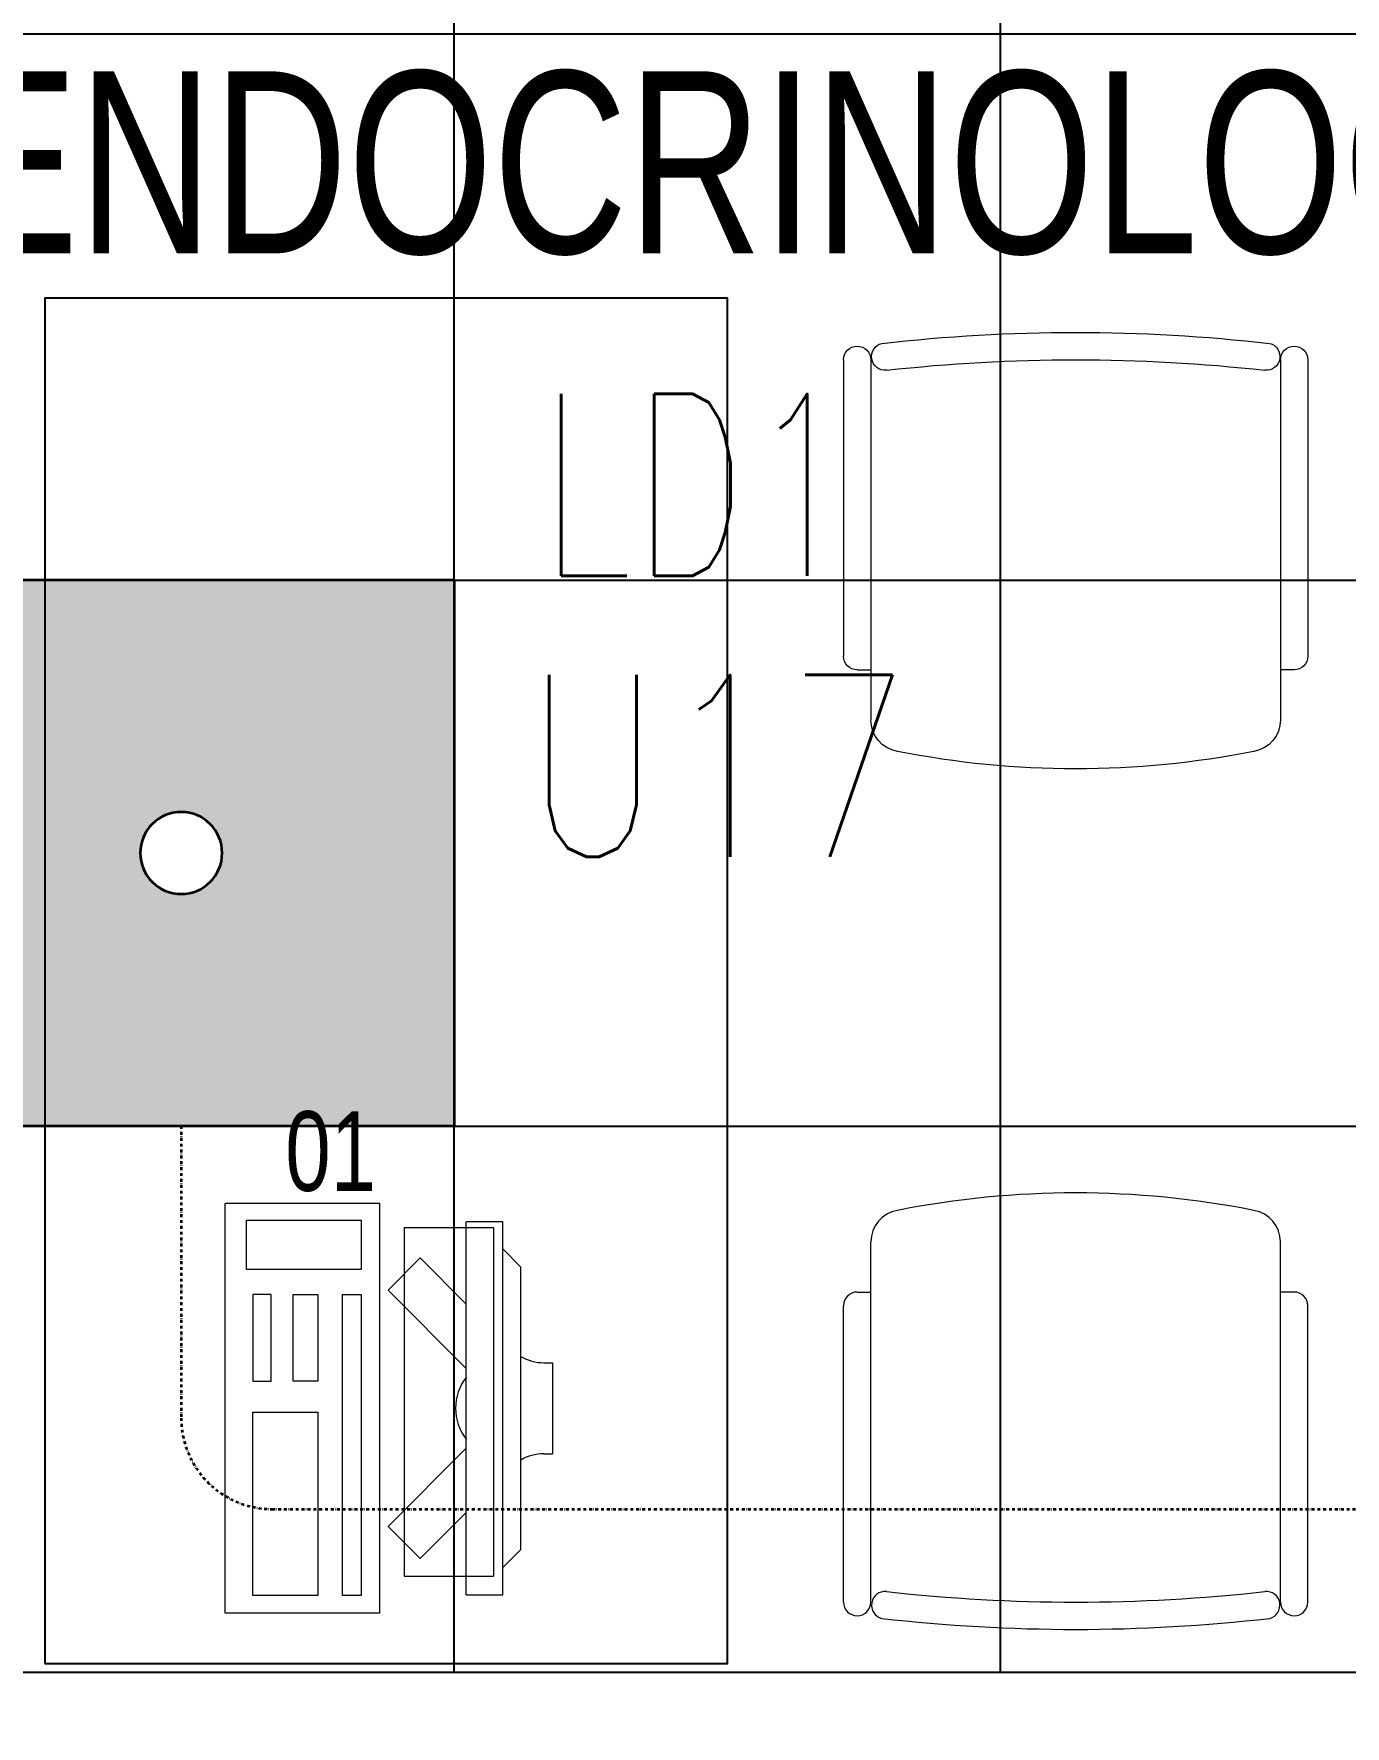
# Model space of a CAD drawing. Extents: x -12260 to 184725, y -29287 to 19916.
# Drawn here: x 40214 to 41655, y 5476 to 7335 of the extents above; entities that cross this region are included whole.
import ezdxf
from ezdxf.enums import TextEntityAlignment as Align

# ---------------------------------------------------------------- set-up
doc = ezdxf.new("R2010")
doc.units = 0
doc.header["$LTSCALE"] = 0.25
doc.linetypes.add('DASHDOT', pattern=[25.4, 12.7, -6.35, 0, -6.35])
for name, color, linetype, lineweight in [('01-First Floor-FUR$0$72_EGR_BASE_TEXT', 252, 'Continuous', 5), ('01-First Floor-FUR$0$72_EGR_EQP_TAG', 142, 'Continuous', 5), ('01-First Floor-FUR$0$LOADING', 253, 'Continuous', 5), ('01-First Floor-FUR$0$Walls', 251, 'Continuous', 5), ('E-LITE-CIRC', 6, 'Continuous', 25), ('E-LITE-CIRC-NUMB', 6, 'Continuous', 25), ('E-LITE-CLNG', 150, 'Continuous', 35), ('E-LITE-CLNG-CNDT', 6, 'DASHDOT', 35), ('E-LITE-CTRL', 6, 'Continuous', 25), ('E-LITE-IDEN', 6, 'Continuous', 25)]:
    doc.layers.add(name, color=color, linetype=linetype, lineweight=lineweight)
doc.layers.add('01-First Floor-FUR$0$FALSE CEILING', color=251, linetype='Continuous')
doc.layers.add('01-First Floor-FUR$0$TME-NON MEDICAL FURNITURE', color=242, linetype='Continuous')
doc.styles.add('01-First Floor-FUR$0$X3G_ENTITY_257CFD', font='swisscl.ttf', dxfattribs={"height": 200})
doc.styles.add('01-First Floor-FUR$0$X3G_ENTITY_9EC9', font='swisscl.ttf', dxfattribs={"height": 0.2})
doc.styles.add('DC_SIMPLEX', font='SIMPLEX.shx', dxfattribs={"width": 0.7})

# ---------------------------------------------------------------- blocks, each defined once
blk = doc.blocks.new('*U198')
h = blk.add_hatch(color=254)
h.dxf.hatch_style = 1
h.paths.add_polyline_path([(-300, 300), (-300, -300), (300, -300), (300, 300)])
edge = h.paths.add_edge_path(flags=16)
edge.add_arc((0, 0), 45, 0, 360)
blk.add_lwpolyline([(-300, 300), (-300, -300), (300, -300), (300, 300)], close=True)
blk.add_circle((0, 0), 45)
at = {"layer": 'E-LITE-CIRC-NUMB', "style": 'DC_SIMPLEX', "width": 0.7, "flags": 8}
blk.add_attdef('CIRCUIT', text='', height=200, rotation=0, dxfattribs=at).set_placement((-473.9, 300), align=Align.RIGHT)
at = {"layer": 'E-LITE-CTRL', "style": 'DC_SIMPLEX', "width": 0.7, "flags": 8}
blk.add_attdef('CONTROL', (1118.9, -935), '', height=200, rotation=360, dxfattribs=at)
at = {"layer": 'E-LITE-IDEN', "style": 'DC_SIMPLEX', "width": 0.7, "flags": 8}
blk.add_attdef('TYPE', (460.4, 457.6), '', height=200, rotation=360, dxfattribs=at)
blk = doc.blocks.new('01-First Floor-FUR$0$GF21016-P')
at = {"layer": '01-First Floor-FUR$0$LOADING', "extrusion": (-1.24384e-09, -1.20261e-09, -1)}
for p, q in [((0.0128, 0.0179), (0.0128, 0.4136)), ((0.4628, 0.0179), (0.4628, 0.4136)), ((-0.0022, 0.3585), (0.0128, 0.3585)), ((0.4778, 0.3585), (0.4628, 0.3585)), ((-0.0172, 0.0179), (-0.0172, 0.3435)), ((0.4928, 0.0179), (0.4928, 0.3435)), ((0.4778, 0.0029), (0.4778, 0.0029))]:
    blk.add_line(p, q, dxfattribs=at)
for centre, radius, start, end in [((-0.2378, -0.5362), 1.0036, 78.7568, 101.2432), ((-0.0478, 0.4136), 0.035, 0, 80.6557), ((-0.4278, 0.4136), 0.035, 99.3443, 180), ((0.0022, 0.3435), 0.015, 0, 90), ((-0.4778, 0.3435), 0.015, 90, 180), ((-0.0284, 0.0145), 0.015, 284.3864, 95.5209), ((-0.2378, 1.8928), 1.8749, 263.6341, 276.3659), ((-0.4471, 0.0145), 0.015, 84.4791, 255.6136), ((0.0022, 0.0179), 0.015, 270, 0), ((0.0022, 0.0179), 0.015, 180, 270), ((-0.2378, 1.8734), 1.8855, 263.5119, 276.4881), ((-0.4778, 0.0179), 0.015, 270, 0), ((-0.4778, 0.0179), 0.015, 180, 270)]:
    blk.add_arc(centre, radius, start, end, dxfattribs=at)
blk = doc.blocks.new('01-First Floor-FUR$0$ITCWLS1-P')
at = {"layer": '01-First Floor-FUR$0$LOADING'}
for p, q in [((-0.17, 0.45), (-0.17, 0)), ((-0.17, 0.45), (0, 0.45)), ((0, 0.45), (0, 0)), ((-0.2651, 0.43, 0), (-0.3051, 0.43, 0)), ((-0.3051, 0.43, 0), (-0.3051, 0.02, 0)), ((-0.2651, 0.43, 0), (-0.2651, 0.02, 0)), ((-0.1496, 0.4305), (-0.1291, 0.4305)), ((-0.1291, 0.4305), (-0.1291, 0.4089)), ((-0.197, 0.4094), (-0.295, 0.4094)), ((-0.295, 0.0264), (-0.295, 0.4094)), ((-0.197, 0.0264), (-0.197, 0.4094)), ((-0.3251, 0.38, 0), (-0.3051, 0.4, 0)), ((-0.3251, 0.38, 0), (-0.3251, 0.07, 0)), ((-0.3503, 0.275), (-0.3596, 0.275)), ((-0.3596, 0.175), (-0.3596, 0.275)), ((-0.3503, 0.175), (-0.3596, 0.175)), ((-0.3251, 0.07, 0), (-0.3051, 0.05, 0)), ((-0.3051, 0.02, 0), (-0.2651, 0.02, 0)), ((-0.197, 0.0264), (-0.295, 0.0264)), ((-0.17, 0), (0, 0))]:
    blk.add_line(p, q, dxfattribs=at)
at = {"layer": '01-First Floor-FUR$0$LOADING', "extrusion": (2.48281e-10, 3.18408e-10, -1)}
for p, q in [((-0.2651, 0.3395), (-0.2144, 0.3902)), ((-0.1791, 0.3548), (-0.2144, 0.3902)), ((-0.2651, 0.2688), (-0.1791, 0.3548))]:
    blk.add_line(p, q, dxfattribs=at)
at = {"layer": '01-First Floor-FUR$0$LOADING', "extrusion": (2.48281e-10, -3.18408e-10, -1)}
for p, q in [((-0.2651, 0.1812), (-0.1791, 0.0952)), ((-0.2651, 0.1105), (-0.2144, 0.0598)), ((-0.1791, 0.0952), (-0.2144, 0.0598))]:
    blk.add_line(p, q, dxfattribs=at)
at = {"layer": '01-First Floor-FUR$0$LOADING'}
for points in [[(-0.1291, 0.4089), (-0.1291, 0.1), (-0.1496, 0.1), (-0.1496, 0.4305)], [(-0.1496, 0.1), (-0.1496, 0.1), (-0.1496, 0.1), (-0.1496, 0.1), (-0.1496, 0.1), (-0.1496, 0.1), (-0.1496, 0.1), (-0.1496, 0.1), (-0.1496, 0.1)], [(-0.1496, 0.1), (-0.1496, 0.1), (-0.1496, 0.1), (-0.1496, 0.1), (-0.1496, 0.1), (-0.1496, 0.1), (-0.1496, 0.1), (-0.1496, 0.1), (-0.1496, 0.1), (-0.1496, 0.1), (-0.1496, 0.1), (-0.1496, 0.1), (-0.1496, 0.1), (-0.1496, 0.1), (-0.1496, 0.1), (-0.1496, 0.1), (-0.1496, 0.1), (-0.1496, 0.1)], [(-0.1496, 0.1), (-0.1496, 0.1), (-0.1496, 0.1), (-0.1496, 0.1), (-0.1496, 0.1), (-0.1496, 0.1), (-0.1496, 0.1), (-0.1496, 0.1), (-0.1496, 0.1), (-0.1496, 0.1)], [(-0.1496, 0.1), (-0.1496, 0.1), (-0.1496, 0.1), (-0.1496, 0.1), (-0.1496, 0.1), (-0.1496, 0.1), (-0.1496, 0.1)], [(-0.1496, 0.1), (-0.1496, 0.1), (-0.1496, 0.1), (-0.1496, 0.1), (-0.1496, 0.1), (-0.1496, 0.1), (-0.1496, 0.1), (-0.1496, 0.1), (-0.1496, 0.1), (-0.1496, 0.1)], [(-0.1496, 0.1), (-0.1496, 0.1), (-0.1496, 0.1), (-0.1496, 0.1), (-0.1496, 0.1), (-0.1496, 0.1), (-0.1496, 0.1), (-0.1496, 0.1), (-0.1496, 0.1), (-0.1496, 0.1), (-0.1496, 0.1), (-0.1496, 0.1), (-0.1496, 0.1), (-0.1496, 0.1), (-0.1496, 0.1)], [(-0.1496, 0.1), (-0.1496, 0.1), (-0.1496, 0.1), (-0.1496, 0.1), (-0.1496, 0.1), (-0.1496, 0.1), (-0.1496, 0.1), (-0.1496, 0.1), (-0.1496, 0.1), (-0.1496, 0.1)], [(-0.1496, 0.1), (-0.1496, 0.1), (-0.1496, 0.1), (-0.1496, 0.1), (-0.1496, 0.1), (-0.1496, 0.1), (-0.1496, 0.1), (-0.1496, 0.1), (-0.1496, 0.1), (-0.1496, 0.1)], [(-0.1496, 0.1), (-0.1496, 0.1), (-0.1496, 0.1), (-0.1496, 0.1), (-0.1496, 0.1), (-0.1496, 0.1), (-0.1496, 0.1), (-0.1496, 0.1), (-0.1496, 0.1), (-0.1496, 0.1), (-0.1496, 0.1), (-0.1496, 0.1), (-0.1496, 0.1), (-0.1496, 0.1), (-0.1496, 0.1), (-0.1496, 0.1), (-0.1496, 0.1), (-0.1496, 0.1), (-0.1496, 0.1), (-0.1496, 0.1), (-0.1496, 0.1), (-0.1496, 0.1), (-0.1496, 0.1), (-0.1496, 0.1), (-0.1496, 0.1), (-0.1496, 0.1), (-0.1496, 0.1), (-0.1496, 0.1), (-0.1496, 0.1), (-0.1496, 0.1), (-0.1496, 0.1), (-0.1496, 0.1), (-0.1496, 0.1), (-0.1496, 0.1), (-0.1496, 0.1), (-0.1496, 0.1), (-0.1496, 0.1), (-0.1496, 0.1), (-0.1496, 0.1), (-0.1496, 0.1), (-0.1496, 0.1), (-0.1496, 0.1), (-0.1496, 0.1), (-0.1496, 0.1), (-0.1496, 0.1), (-0.1496, 0.1), (-0.1496, 0.1), (-0.1496, 0.1), (-0.1496, 0.1), (-0.1496, 0.1), (-0.1496, 0.1), (-0.1496, 0.1), (-0.1496, 0.1), (-0.1496, 0.1)], [(-0.1496, 0.1), (-0.1496, 0.1), (-0.1496, 0.1), (-0.1496, 0.1), (-0.1496, 0.1), (-0.1496, 0.1), (-0.1496, 0.1), (-0.1496, 0.1), (-0.1496, 0.1), (-0.1496, 0.1), (-0.1496, 0.1), (-0.1496, 0.1), (-0.1496, 0.1), (-0.1496, 0.1), (-0.1496, 0.1), (-0.1496, 0.1), (-0.1496, 0.1), (-0.1496, 0.1), (-0.1496, 0.1), (-0.1496, 0.1), (-0.1496, 0.1), (-0.1496, 0.1), (-0.1496, 0.1), (-0.1496, 0.1), (-0.1496, 0.1), (-0.1496, 0.1), (-0.1496, 0.1), (-0.1496, 0.1), (-0.1496, 0.1), (-0.1496, 0.1), (-0.1496, 0.1), (-0.1496, 0.1), (-0.1496, 0.1), (-0.1496, 0.1), (-0.1496, 0.1), (-0.1496, 0.1), (-0.1496, 0.1), (-0.1496, 0.1), (-0.1496, 0.1), (-0.1496, 0.1), (-0.1496, 0.1), (-0.1496, 0.1), (-0.1496, 0.1), (-0.1496, 0.1), (-0.1496, 0.1), (-0.1496, 0.1), (-0.1496, 0.1), (-0.1496, 0.1), (-0.1496, 0.1), (-0.1496, 0.1), (-0.1496, 0.1), (-0.1496, 0.1), (-0.1496, 0.1), (-0.1496, 0.1), (-0.1496, 0.1), (-0.1496, 0.1), (-0.1496, 0.1), (-0.1496, 0.1), (-0.1496, 0.1), (-0.1496, 0.1), (-0.1496, 0.1), (-0.1496, 0.1), (-0.1496, 0.1), (-0.1496, 0.1), (-0.1496, 0.1), (-0.1496, 0.1), (-0.1496, 0.1), (-0.1496, 0.1), (-0.1496, 0.1), (-0.1496, 0.1), (-0.1496, 0.1), (-0.1496, 0.1), (-0.1496, 0.1), (-0.1496, 0.1), (-0.1496, 0.1), (-0.1496, 0.1), (-0.1496, 0.1), (-0.1496, 0.1), (-0.1496, 0.1), (-0.1496, 0.1), (-0.1496, 0.1), (-0.1496, 0.1), (-0.1496, 0.1), (-0.1496, 0.1), (-0.1496, 0.1), (-0.1496, 0.1), (-0.1496, 0.1), (-0.1496, 0.1), (-0.1496, 0.1)], [(-0.1496, 0.1), (-0.1496, 0.1), (-0.1496, 0.1), (-0.1496, 0.1), (-0.1496, 0.1), (-0.1496, 0.1), (-0.1496, 0.1), (-0.1496, 0.1), (-0.1496, 0.1), (-0.1496, 0.1), (-0.1496, 0.1), (-0.1496, 0.1)], [(-0.1496, 0.1), (-0.1496, 0.1), (-0.1496, 0.1), (-0.1496, 0.1), (-0.1496, 0.1), (-0.1496, 0.1), (-0.1496, 0.1)], [(-0.1496, 0.1), (-0.1496, 0.1), (-0.1496, 0.1), (-0.1496, 0.1), (-0.1496, 0.1), (-0.1496, 0.1), (-0.1496, 0.1), (-0.1496, 0.1), (-0.1496, 0.1), (-0.1496, 0.1), (-0.1496, 0.1), (-0.1496, 0.1), (-0.1496, 0.1), (-0.1496, 0.1), (-0.1496, 0.1), (-0.1496, 0.1), (-0.1496, 0.1)], [(-0.1496, 0.1), (-0.1496, 0.1), (-0.1496, 0.1), (-0.1496, 0.1), (-0.1496, 0.1), (-0.1496, 0.1), (-0.1496, 0.1), (-0.1496, 0.1), (-0.1496, 0.1), (-0.1496, 0.1), (-0.1496, 0.1), (-0.1496, 0.1), (-0.1496, 0.1), (-0.1496, 0.1), (-0.1496, 0.1), (-0.1496, 0.1), (-0.1496, 0.1), (-0.1496, 0.1), (-0.1496, 0.1), (-0.1496, 0.1), (-0.1496, 0.1), (-0.1496, 0.1), (-0.1496, 0.1), (-0.1496, 0.1), (-0.1496, 0.1), (-0.1496, 0.1), (-0.1496, 0.1), (-0.1496, 0.1), (-0.1496, 0.1), (-0.1496, 0.1), (-0.1496, 0.1), (-0.1496, 0.1), (-0.1496, 0.1), (-0.1496, 0.1), (-0.1496, 0.1), (-0.1496, 0.1), (-0.1496, 0.1), (-0.1496, 0.1), (-0.1496, 0.1), (-0.1496, 0.1), (-0.1496, 0.1), (-0.1496, 0.1), (-0.1496, 0.1), (-0.1496, 0.1), (-0.1496, 0.1), (-0.1496, 0.1), (-0.1496, 0.1), (-0.1496, 0.1), (-0.1496, 0.1), (-0.1496, 0.1), (-0.1496, 0.1), (-0.1496, 0.1), (-0.1496, 0.1), (-0.1496, 0.1), (-0.1496, 0.1), (-0.1496, 0.1), (-0.1496, 0.1), (-0.1496, 0.1), (-0.1496, 0.1), (-0.1496, 0.1), (-0.1496, 0.1), (-0.1496, 0.1), (-0.1496, 0.1), (-0.1496, 0.1), (-0.1496, 0.1), (-0.1496, 0.1), (-0.1496, 0.1), (-0.1496, 0.1), (-0.1496, 0.1), (-0.1496, 0.1), (-0.1496, 0.1), (-0.1496, 0.1), (-0.1496, 0.1), (-0.1496, 0.1), (-0.1496, 0.1), (-0.1496, 0.1), (-0.1496, 0.1), (-0.1496, 0.1), (-0.1496, 0.1), (-0.1496, 0.1), (-0.1496, 0.1), (-0.1496, 0.1), (-0.1496, 0.1), (-0.1496, 0.1), (-0.1496, 0.1), (-0.1496, 0.1), (-0.1496, 0.1), (-0.1496, 0.1), (-0.1496, 0.1), (-0.1496, 0.1), (-0.1496, 0.1), (-0.1496, 0.1), (-0.1496, 0.1), (-0.1496, 0.1), (-0.1496, 0.1), (-0.1496, 0.1), (-0.1496, 0.1), (-0.1496, 0.1), (-0.1496, 0.1), (-0.1496, 0.1), (-0.1496, 0.1), (-0.1496, 0.1), (-0.1496, 0.1), (-0.1496, 0.1), (-0.1496, 0.1), (-0.1496, 0.1), (-0.1496, 0.1), (-0.1496, 0.1), (-0.1496, 0.1), (-0.1496, 0.1), (-0.1496, 0.1)], [(-0.1496, 0.1), (-0.1496, 0.1), (-0.1496, 0.1), (-0.1496, 0.1), (-0.1496, 0.1), (-0.1496, 0.1), (-0.1496, 0.1), (-0.1496, 0.1)]]:
    blk.add_lwpolyline(points, dxfattribs=at)
for points in [[(-0.1019, 0.4305), (-0.0304, 0.4305), (-0.0304, 0.2294), (-0.1019, 0.2294)], [(-0.1019, 0.1954), (-0.0747, 0.1954), (-0.0747, 0.1), (-0.1019, 0.1)], [(-0.0304, 0.1954), (-0.0508, 0.1954), (-0.0508, 0.1), (-0.0304, 0.1)], [(-0.1496, 0.1), (-0.1496, 0.1), (-0.1496, 0.1), (-0.1496, 0.1), (-0.1496, 0.1), (-0.1496, 0.1), (-0.1496, 0.1), (-0.1496, 0.1), (-0.1496, 0.1), (-0.1496, 0.1), (-0.1496, 0.1), (-0.1496, 0.1), (-0.1496, 0.1), (-0.1496, 0.1), (-0.1496, 0.1), (-0.1496, 0.1), (-0.1496, 0.1), (-0.1496, 0.1), (-0.1496, 0.1), (-0.1496, 0.1), (-0.1496, 0.1), (-0.1496, 0.1), (-0.1496, 0.1), (-0.1496, 0.1), (-0.1496, 0.1), (-0.1496, 0.1), (-0.1496, 0.1), (-0.1496, 0.1), (-0.1496, 0.1), (-0.1496, 0.1), (-0.1496, 0.1), (-0.1496, 0.1), (-0.1496, 0.1), (-0.1496, 0.1), (-0.1496, 0.1), (-0.1496, 0.1), (-0.1496, 0.1), (-0.1496, 0.1), (-0.1496, 0.1), (-0.1496, 0.1), (-0.1496, 0.1), (-0.1496, 0.1), (-0.1496, 0.1), (-0.1496, 0.1), (-0.1496, 0.1), (-0.1496, 0.1), (-0.1496, 0.1), (-0.1496, 0.1), (-0.1496, 0.1), (-0.1496, 0.1), (-0.1496, 0.1), (-0.1496, 0.1), (-0.1496, 0.1), (-0.1496, 0.1), (-0.1496, 0.1), (-0.1496, 0.1), (-0.1496, 0.1), (-0.1496, 0.1), (-0.1496, 0.1), (-0.1496, 0.1), (-0.1496, 0.1), (-0.1496, 0.1), (-0.1496, 0.1), (-0.1496, 0.1), (-0.1496, 0.1), (-0.1496, 0.1), (-0.1496, 0.1), (-0.1496, 0.1), (-0.1496, 0.1), (-0.1496, 0.1), (-0.1496, 0.1), (-0.1496, 0.1), (-0.1496, 0.1), (-0.1496, 0.1), (-0.1496, 0.1), (-0.1496, 0.1), (-0.1496, 0.1), (-0.1496, 0.1), (-0.1496, 0.1), (-0.1496, 0.1), (-0.1496, 0.1), (-0.1496, 0.1), (-0.1496, 0.1), (-0.1496, 0.1), (-0.1496, 0.1), (-0.1496, 0.1), (-0.1496, 0.1), (-0.1496, 0.1), (-0.1496, 0.1), (-0.1496, 0.1), (-0.1496, 0.1), (-0.1496, 0.1), (-0.1496, 0.1), (-0.1496, 0.1), (-0.1496, 0.1), (-0.1496, 0.1), (-0.1496, 0.1), (-0.1496, 0.1), (-0.1496, 0.1), (-0.1496, 0.1), (-0.1496, 0.1), (-0.1496, 0.1), (-0.1496, 0.1), (-0.1496, 0.1), (-0.1496, 0.1), (-0.1496, 0.1), (-0.1496, 0.1), (-0.1496, 0.1), (-0.1496, 0.1), (-0.1496, 0.1), (-0.1496, 0.1), (-0.1496, 0.1), (-0.1496, 0.1), (-0.1496, 0.1), (-0.1496, 0.1), (-0.1496, 0.1), (-0.1496, 0.1), (-0.1496, 0.1), (-0.1496, 0.1), (-0.1496, 0.1), (-0.1496, 0.1), (-0.1496, 0.1), (-0.1496, 0.1), (-0.1496, 0.1), (-0.1496, 0.1), (-0.1496, 0.1), (-0.1496, 0.1), (-0.1496, 0.1), (-0.1496, 0.1), (-0.1496, 0.1), (-0.1496, 0.1), (-0.1496, 0.1), (-0.1496, 0.1), (-0.1496, 0.1), (-0.1496, 0.1), (-0.1496, 0.1), (-0.1496, 0.1), (-0.1496, 0.1), (-0.1496, 0.1), (-0.1496, 0.1), (-0.1496, 0.1), (-0.1496, 0.1), (-0.1496, 0.1), (-0.1496, 0.1), (-0.1496, 0.1), (-0.1496, 0.1), (-0.1496, 0.1), (-0.1496, 0.1), (-0.1496, 0.1), (-0.1496, 0.1), (-0.1496, 0.1), (-0.1496, 0.1), (-0.1496, 0.1), (-0.1496, 0.1), (-0.1496, 0.1), (-0.1496, 0.1), (-0.1496, 0.1), (-0.1496, 0.1), (-0.1496, 0.1), (-0.1496, 0.1), (-0.1496, 0.1), (-0.1496, 0.1), (-0.1496, 0.1), (-0.1496, 0.1), (-0.1496, 0.1), (-0.1496, 0.1), (-0.1496, 0.1), (-0.1496, 0.1), (-0.1496, 0.1), (-0.1496, 0.1), (-0.1496, 0.1), (-0.1496, 0.1), (-0.1496, 0.1), (-0.1496, 0.1), (-0.1496, 0.1), (-0.1496, 0.1), (-0.1496, 0.1), (-0.1496, 0.1), (-0.1496, 0.1), (-0.1496, 0.1), (-0.1496, 0.1), (-0.1496, 0.1), (-0.1496, 0.1), (-0.1496, 0.1), (-0.1496, 0.1), (-0.1496, 0.1), (-0.1496, 0.1), (-0.1496, 0.1), (-0.1496, 0.1), (-0.1496, 0.1), (-0.1496, 0.1), (-0.1496, 0.1), (-0.1496, 0.1), (-0.1496, 0.1), (-0.1496, 0.1), (-0.1496, 0.1), (-0.1496, 0.1), (-0.1496, 0.1), (-0.1496, 0.1), (-0.1496, 0.1), (-0.1496, 0.1), (-0.1496, 0.1), (-0.1496, 0.1), (-0.1496, 0.1), (-0.1496, 0.1), (-0.1496, 0.1), (-0.1496, 0.1), (-0.1496, 0.1), (-0.1496, 0.1), (-0.1496, 0.1), (-0.1496, 0.1), (-0.1496, 0.1), (-0.1496, 0.1), (-0.1496, 0.1), (-0.1496, 0.1), (-0.1496, 0.1), (-0.1496, 0.1), (-0.1496, 0.1), (-0.1496, 0.1), (-0.1496, 0.1), (-0.1496, 0.1), (-0.1496, 0.1), (-0.1496, 0.1), (-0.1496, 0.1), (-0.1496, 0.1), (-0.1496, 0.1), (-0.1496, 0.1), (-0.1496, 0.1), (-0.1496, 0.1), (-0.1496, 0.1), (-0.1496, 0.1), (-0.1496, 0.1), (-0.1496, 0.1), (-0.1496, 0.1), (-0.1496, 0.1), (-0.1496, 0.1), (-0.1496, 0.1), (-0.1496, 0.1), (-0.1496, 0.1), (-0.1496, 0.1), (-0.1496, 0.1), (-0.1496, 0.1), (-0.1496, 0.1), (-0.1496, 0.1), (-0.1496, 0.1), (-0.1496, 0.1), (-0.1496, 0.1), (-0.1496, 0.1), (-0.1496, 0.1), (-0.1496, 0.1), (-0.1496, 0.1), (-0.1496, 0.1), (-0.1496, 0.1), (-0.1496, 0.1), (-0.1496, 0.1), (-0.1496, 0.1), (-0.1496, 0.1), (-0.1496, 0.1), (-0.1496, 0.1), (-0.1496, 0.1), (-0.1496, 0.1), (-0.1496, 0.1), (-0.1496, 0.1), (-0.1496, 0.1), (-0.1496, 0.1), (-0.1496, 0.1), (-0.1496, 0.1), (-0.1496, 0.1), (-0.1496, 0.1), (-0.1496, 0.1), (-0.1496, 0.1), (-0.1496, 0.1), (-0.1496, 0.1), (-0.1496, 0.1), (-0.1496, 0.1), (-0.1496, 0.1), (-0.1496, 0.1)], [(-0.1496, 0.1), (-0.1496, 0.1), (-0.1496, 0.1), (-0.1496, 0.1), (-0.1496, 0.1), (-0.1496, 0.1), (-0.1496, 0.1), (-0.1496, 0.1), (-0.1496, 0.1), (-0.1496, 0.1), (-0.1496, 0.1), (-0.1496, 0.1), (-0.1496, 0.1), (-0.1496, 0.1), (-0.1496, 0.1), (-0.1496, 0.1), (-0.1496, 0.1), (-0.1496, 0.1), (-0.1496, 0.1), (-0.1496, 0.1), (-0.1496, 0.1), (-0.1496, 0.1), (-0.1496, 0.1), (-0.1496, 0.1), (-0.1496, 0.1), (-0.1496, 0.1), (-0.1496, 0.1), (-0.1496, 0.1), (-0.1496, 0.1), (-0.1496, 0.1), (-0.1496, 0.1), (-0.1496, 0.1), (-0.1496, 0.1), (-0.1496, 0.1), (-0.1496, 0.1), (-0.1496, 0.1), (-0.1496, 0.1), (-0.1496, 0.1), (-0.1496, 0.1), (-0.1496, 0.1), (-0.1496, 0.1), (-0.1496, 0.1), (-0.1496, 0.1), (-0.1496, 0.1), (-0.1496, 0.1), (-0.1496, 0.1), (-0.1496, 0.1), (-0.1496, 0.1), (-0.1496, 0.1), (-0.1496, 0.1), (-0.1496, 0.1), (-0.1496, 0.1), (-0.1496, 0.1), (-0.1496, 0.1), (-0.1496, 0.1), (-0.1496, 0.1), (-0.1496, 0.1), (-0.1496, 0.1), (-0.1496, 0.1), (-0.1496, 0.1), (-0.1496, 0.1), (-0.1496, 0.1), (-0.1496, 0.1), (-0.1496, 0.1), (-0.1496, 0.1), (-0.1496, 0.1), (-0.1496, 0.1), (-0.1496, 0.1), (-0.1496, 0.1), (-0.1496, 0.1), (-0.1496, 0.1), (-0.1496, 0.1), (-0.1496, 0.1), (-0.1496, 0.1), (-0.1496, 0.1), (-0.1496, 0.1), (-0.1496, 0.1), (-0.1496, 0.1), (-0.1496, 0.1), (-0.1496, 0.1), (-0.1496, 0.1), (-0.1496, 0.1), (-0.1496, 0.1), (-0.1496, 0.1), (-0.1496, 0.1), (-0.1496, 0.1), (-0.1496, 0.1), (-0.1496, 0.1), (-0.1496, 0.1), (-0.1496, 0.1), (-0.1496, 0.1), (-0.1496, 0.1), (-0.1496, 0.1), (-0.1496, 0.1), (-0.1496, 0.1), (-0.1496, 0.1), (-0.1496, 0.1), (-0.1496, 0.1), (-0.1496, 0.1), (-0.1496, 0.1), (-0.1496, 0.1), (-0.1496, 0.1), (-0.1496, 0.1), (-0.1496, 0.1), (-0.1496, 0.1), (-0.1496, 0.1), (-0.1496, 0.1), (-0.1496, 0.1), (-0.1496, 0.1), (-0.1496, 0.1), (-0.1496, 0.1), (-0.1496, 0.1), (-0.1496, 0.1), (-0.1496, 0.1), (-0.1496, 0.1), (-0.1496, 0.1), (-0.1496, 0.1), (-0.1496, 0.1), (-0.1496, 0.1), (-0.1496, 0.1), (-0.1496, 0.1), (-0.1496, 0.1), (-0.1496, 0.1), (-0.1496, 0.1), (-0.1496, 0.1), (-0.1496, 0.1), (-0.1496, 0.1), (-0.1496, 0.1), (-0.1496, 0.1), (-0.1496, 0.1), (-0.1496, 0.1), (-0.1496, 0.1), (-0.1496, 0.1), (-0.1496, 0.1), (-0.1496, 0.1), (-0.1496, 0.1), (-0.1496, 0.1), (-0.1496, 0.1), (-0.1496, 0.1), (-0.1496, 0.1), (-0.1496, 0.1), (-0.1496, 0.1), (-0.1496, 0.1), (-0.1496, 0.1), (-0.1496, 0.1), (-0.1496, 0.1), (-0.1496, 0.1), (-0.1496, 0.1), (-0.1496, 0.1), (-0.1496, 0.1), (-0.1496, 0.1), (-0.1496, 0.1), (-0.1496, 0.1), (-0.1496, 0.1), (-0.1496, 0.1), (-0.1496, 0.1), (-0.1496, 0.1), (-0.1496, 0.1), (-0.1496, 0.1), (-0.1496, 0.1), (-0.1496, 0.1), (-0.1496, 0.1), (-0.1496, 0.1), (-0.1496, 0.1), (-0.1496, 0.1), (-0.1496, 0.1), (-0.1496, 0.1), (-0.1496, 0.1), (-0.1496, 0.1), (-0.1496, 0.1), (-0.1496, 0.1), (-0.1496, 0.1), (-0.1496, 0.1), (-0.1496, 0.1), (-0.1496, 0.1), (-0.1496, 0.1), (-0.1496, 0.1), (-0.1496, 0.1), (-0.1496, 0.1), (-0.1496, 0.1), (-0.1496, 0.1), (-0.1496, 0.1), (-0.1496, 0.1), (-0.1496, 0.1), (-0.1496, 0.1), (-0.1496, 0.1), (-0.1496, 0.1), (-0.1496, 0.1), (-0.1496, 0.1), (-0.1496, 0.1), (-0.1496, 0.1), (-0.1496, 0.1), (-0.1496, 0.1), (-0.1496, 0.1), (-0.1496, 0.1), (-0.1496, 0.1), (-0.1496, 0.1), (-0.1496, 0.1), (-0.1496, 0.1), (-0.1496, 0.1), (-0.1496, 0.1), (-0.1496, 0.1), (-0.1496, 0.1), (-0.1496, 0.1), (-0.1496, 0.1), (-0.1496, 0.1), (-0.1496, 0.1), (-0.1496, 0.1), (-0.1496, 0.1), (-0.1496, 0.1), (-0.1496, 0.1), (-0.1496, 0.1), (-0.1496, 0.1), (-0.1496, 0.1)], [(-0.1496, 0.1), (-0.1496, 0.1), (-0.1496, 0.1), (-0.1496, 0.1), (-0.1496, 0.1), (-0.1496, 0.1), (-0.1496, 0.1), (-0.1496, 0.1), (-0.1496, 0.1), (-0.1496, 0.1), (-0.1496, 0.1), (-0.1496, 0.1), (-0.1496, 0.1), (-0.1496, 0.1), (-0.1496, 0.1), (-0.1496, 0.1), (-0.1496, 0.1), (-0.1496, 0.1), (-0.1496, 0.1), (-0.1496, 0.1), (-0.1496, 0.1), (-0.1496, 0.1), (-0.1496, 0.1), (-0.1496, 0.1), (-0.1496, 0.1), (-0.1496, 0.1), (-0.1496, 0.1), (-0.1496, 0.1), (-0.1496, 0.1), (-0.1496, 0.1), (-0.1496, 0.1), (-0.1496, 0.1), (-0.1496, 0.1), (-0.1496, 0.1), (-0.1496, 0.1), (-0.1496, 0.1), (-0.1496, 0.1), (-0.1496, 0.1), (-0.1496, 0.1), (-0.1496, 0.1), (-0.1496, 0.1), (-0.1496, 0.1), (-0.1496, 0.1), (-0.1496, 0.1), (-0.1496, 0.1), (-0.1496, 0.1), (-0.1496, 0.1), (-0.1496, 0.1), (-0.1496, 0.1), (-0.1496, 0.1), (-0.1496, 0.1), (-0.1496, 0.1), (-0.1496, 0.1), (-0.1496, 0.1), (-0.1496, 0.1), (-0.1496, 0.1), (-0.1496, 0.1), (-0.1496, 0.1), (-0.1496, 0.1), (-0.1496, 0.1), (-0.1496, 0.1), (-0.1496, 0.1), (-0.1496, 0.1), (-0.1496, 0.1), (-0.1496, 0.1), (-0.1496, 0.1), (-0.1496, 0.1), (-0.1496, 0.1), (-0.1496, 0.1), (-0.1496, 0.1), (-0.1496, 0.1), (-0.1496, 0.1), (-0.1496, 0.1), (-0.1496, 0.1), (-0.1496, 0.1), (-0.1496, 0.1), (-0.1496, 0.1), (-0.1496, 0.1), (-0.1496, 0.1), (-0.1496, 0.1), (-0.1496, 0.1), (-0.1496, 0.1), (-0.1496, 0.1), (-0.1496, 0.1), (-0.1496, 0.1), (-0.1496, 0.1), (-0.1496, 0.1), (-0.1496, 0.1), (-0.1496, 0.1), (-0.1496, 0.1), (-0.1496, 0.1), (-0.1496, 0.1), (-0.1496, 0.1), (-0.1496, 0.1), (-0.1496, 0.1), (-0.1496, 0.1), (-0.1496, 0.1), (-0.1496, 0.1), (-0.1496, 0.1), (-0.1496, 0.1), (-0.1496, 0.1), (-0.1496, 0.1), (-0.1496, 0.1), (-0.1496, 0.1), (-0.1496, 0.1), (-0.1496, 0.1), (-0.1496, 0.1), (-0.1496, 0.1), (-0.1496, 0.1), (-0.1496, 0.1), (-0.1496, 0.1), (-0.1496, 0.1), (-0.1496, 0.1), (-0.1496, 0.1), (-0.1496, 0.1), (-0.1496, 0.1), (-0.1496, 0.1), (-0.1496, 0.1), (-0.1496, 0.1), (-0.1496, 0.1), (-0.1496, 0.1), (-0.1496, 0.1), (-0.1496, 0.1), (-0.1496, 0.1), (-0.1496, 0.1), (-0.1496, 0.1), (-0.1496, 0.1), (-0.1496, 0.1), (-0.1496, 0.1), (-0.1496, 0.1), (-0.1496, 0.1), (-0.1496, 0.1), (-0.1496, 0.1), (-0.1496, 0.1), (-0.1496, 0.1), (-0.1496, 0.1), (-0.1496, 0.1), (-0.1496, 0.1), (-0.1496, 0.1), (-0.1496, 0.1), (-0.1496, 0.1), (-0.1496, 0.1), (-0.1496, 0.1), (-0.1496, 0.1), (-0.1496, 0.1), (-0.1496, 0.1), (-0.1496, 0.1), (-0.1496, 0.1), (-0.1496, 0.1), (-0.1496, 0.1), (-0.1496, 0.1), (-0.1496, 0.1), (-0.1496, 0.1), (-0.1496, 0.1), (-0.1496, 0.1), (-0.1496, 0.1), (-0.1496, 0.1), (-0.1496, 0.1), (-0.1496, 0.1), (-0.1496, 0.1), (-0.1496, 0.1), (-0.1496, 0.1), (-0.1496, 0.1), (-0.1496, 0.1), (-0.1496, 0.1), (-0.1496, 0.1), (-0.1496, 0.1), (-0.1496, 0.1), (-0.1496, 0.1), (-0.1496, 0.1), (-0.1496, 0.1), (-0.1496, 0.1), (-0.1496, 0.1), (-0.1496, 0.1), (-0.1496, 0.1), (-0.1496, 0.1), (-0.1496, 0.1), (-0.1496, 0.1), (-0.1496, 0.1), (-0.1496, 0.1), (-0.1496, 0.1), (-0.1496, 0.1), (-0.1496, 0.1), (-0.1496, 0.1), (-0.1496, 0.1), (-0.1496, 0.1), (-0.1496, 0.1), (-0.1496, 0.1), (-0.1496, 0.1), (-0.1496, 0.1), (-0.1496, 0.1), (-0.1496, 0.1), (-0.1496, 0.1), (-0.1496, 0.1), (-0.1496, 0.1), (-0.1496, 0.1), (-0.1496, 0.1), (-0.1496, 0.1), (-0.1496, 0.1), (-0.1496, 0.1), (-0.1496, 0.1), (-0.1496, 0.1), (-0.1496, 0.1), (-0.1496, 0.1), (-0.1496, 0.1), (-0.1496, 0.1), (-0.1496, 0.1), (-0.1496, 0.1), (-0.1496, 0.1), (-0.1496, 0.1), (-0.1496, 0.1), (-0.1496, 0.1), (-0.1496, 0.1), (-0.1496, 0.1), (-0.1496, 0.1), (-0.1496, 0.1), (-0.1496, 0.1), (-0.1496, 0.1), (-0.1496, 0.1)], [(-0.1496, 0.0727), (-0.0236, 0.0727), (-0.0236, 0.0182), (-0.1496, 0.0182)]]:
    blk.add_lwpolyline(points, close=True, dxfattribs=at)
for centre, radius, start, end in [((-0.3503, 0.325), 0.05, 270, 300.3093), ((-0.3089, 0.225), 0.0556, 321.9431, 38.0569), ((-0.3503, 0.125), 0.05, 59.6907, 90)]:
    blk.add_arc(centre, radius, start, end, dxfattribs=at)
blk = doc.blocks.new('01-First Floor-FUR')
at = {"layer": '01-First Floor-FUR$0$FALSE CEILING', "linetype": 'Continuous'}
for p, q in [((40676, 5535), (40676, 8610)), ((41276, 5535), (41276, 8610)), ((39476, 7335), (43476, 7335)), ((39476, 6735), (43476, 6735)), ((39476, 6135), (43476, 6135))]:
    blk.add_line(p, q, dxfattribs=at)
at = {"layer": '01-First Floor-FUR$0$FALSE CEILING'}
blk.add_lwpolyline([(43476, 5535), (39476, 5535), (39476, 8610), (43476, 8610)], close=True, dxfattribs=at)
at = {"layer": '01-First Floor-FUR$0$FALSE CEILING', "elevation": -0.1}
blk.add_lwpolyline([(40226, 5544.6), (40976, 5544.6), (40976, 7044.6), (40226, 7044.6)], close=True, dxfattribs=at)
at = {"layer": '01-First Floor-FUR$0$LOADING', "elevation": -0.1}
blk.add_lwpolyline([(40226, 5544.6), (40976, 5544.6), (40976, 7044.6), (40226, 7044.6)], close=True, dxfattribs=at)
at = {"layer": '01-First Floor-FUR$0$Walls'}
blk.add_line((43476, 5535), (39476, 5535), dxfattribs=at)
at = {"layer": '01-First Floor-FUR$0$LOADING', "extrusion": (-8.01373e-06, -1.93993e-16, 1), "xscale": 1000.00000000001, "yscale": 1000.00000000001, "zscale": 1000.00000000001, "rotation": 180}
blk.add_blockref('01-First Floor-FUR$0$ITCWLS1-P', (40424.1, 6050.1, -0.4), dxfattribs=at)
at = {"layer": '01-First Floor-FUR$0$TME-NON MEDICAL FURNITURE', "color": 1, "extrusion": (-2.67576e-11, -2.24019e-05, 1), "xscale": 1000.000000000004, "yscale": 1000.000000000004, "zscale": -1000.000000000002, "rotation": 179.9999748876472}
blk.add_blockref('01-First Floor-FUR$0$GF21016-P', (41596.4, 6994.9, -0.3), dxfattribs=at)
at = {"layer": '01-First Floor-FUR$0$TME-NON MEDICAL FURNITURE', "color": 1, "extrusion": (-2.67576e-11, 2.24019e-05, 1), "xscale": -1000.000000000004, "yscale": 1000.000000000004, "zscale": -1000.000000000004, "rotation": 2.511235275726164e-05}
blk.add_blockref('01-First Floor-FUR$0$GF21016-P', (41596.4, 5594.3, 0), dxfattribs=at)
at = {"layer": '01-First Floor-FUR$0$72_EGR_BASE_TEXT', "insert": (41584.1, 7293.9, 0), "char_height": 200, "attachment_point": 2, "style": '01-First Floor-FUR$0$X3G_ENTITY_9EC9'}
blk.add_mtext('ENDOCRINOLOGY CLINIC  (1)', dxfattribs=at)
at = {"layer": '01-First Floor-FUR$0$72_EGR_EQP_TAG', "insert": (40540.2, 6151.4, -0.1), "char_height": 87.47, "attachment_point": 2, "style": '01-First Floor-FUR$0$X3G_ENTITY_257CFD'}
blk.add_mtext('01', dxfattribs=at)

msp = doc.modelspace()

# ---------------------------------------------------------------- linework, layer by layer
at = {"layer": 'E-LITE-CLNG-CNDT', "color": 1}
msp.add_lwpolyline([(40376, 6135.1), (40376, 5814.4, 0.414214), (40476, 5714.4), (44218.1, 5714.4, -0.414214), (44318.1, 5614.4), (44318.1, 4841.2, 0.157474), (44337, 4782.7), (44476, 4590)], format="xyb", dxfattribs=at)

# ---------------------------------------------------------------- block references
at = {"layer": 'E-LITE-CLNG'}
ref = msp.add_blockref('*U198', (40376, 6435.1), dxfattribs=dict(at, xscale=-1))
ref.add_attrib('TYPE', 'LD1', (40769.5, 6739.5), dxfattribs={"layer": 'E-LITE-IDEN', "height": 200, "rotation": 0, "style": 'DC_SIMPLEX', "width": 0.7, "flags": 8})
at = {"layer": 'E-LITE-CLNG-CNDT'}
msp.add_blockref('01-First Floor-FUR', (0, 0), dxfattribs=at)

# ---------------------------------------------------------------- texts
at = {"layer": 'E-LITE-CIRC', "style": 'DC_SIMPLEX', "width": 0.8}
msp.add_text('U17', height=200, rotation=0, dxfattribs=at).set_placement((40752.7, 6430.8, 0))

doc.saveas('drawing.dxf')
